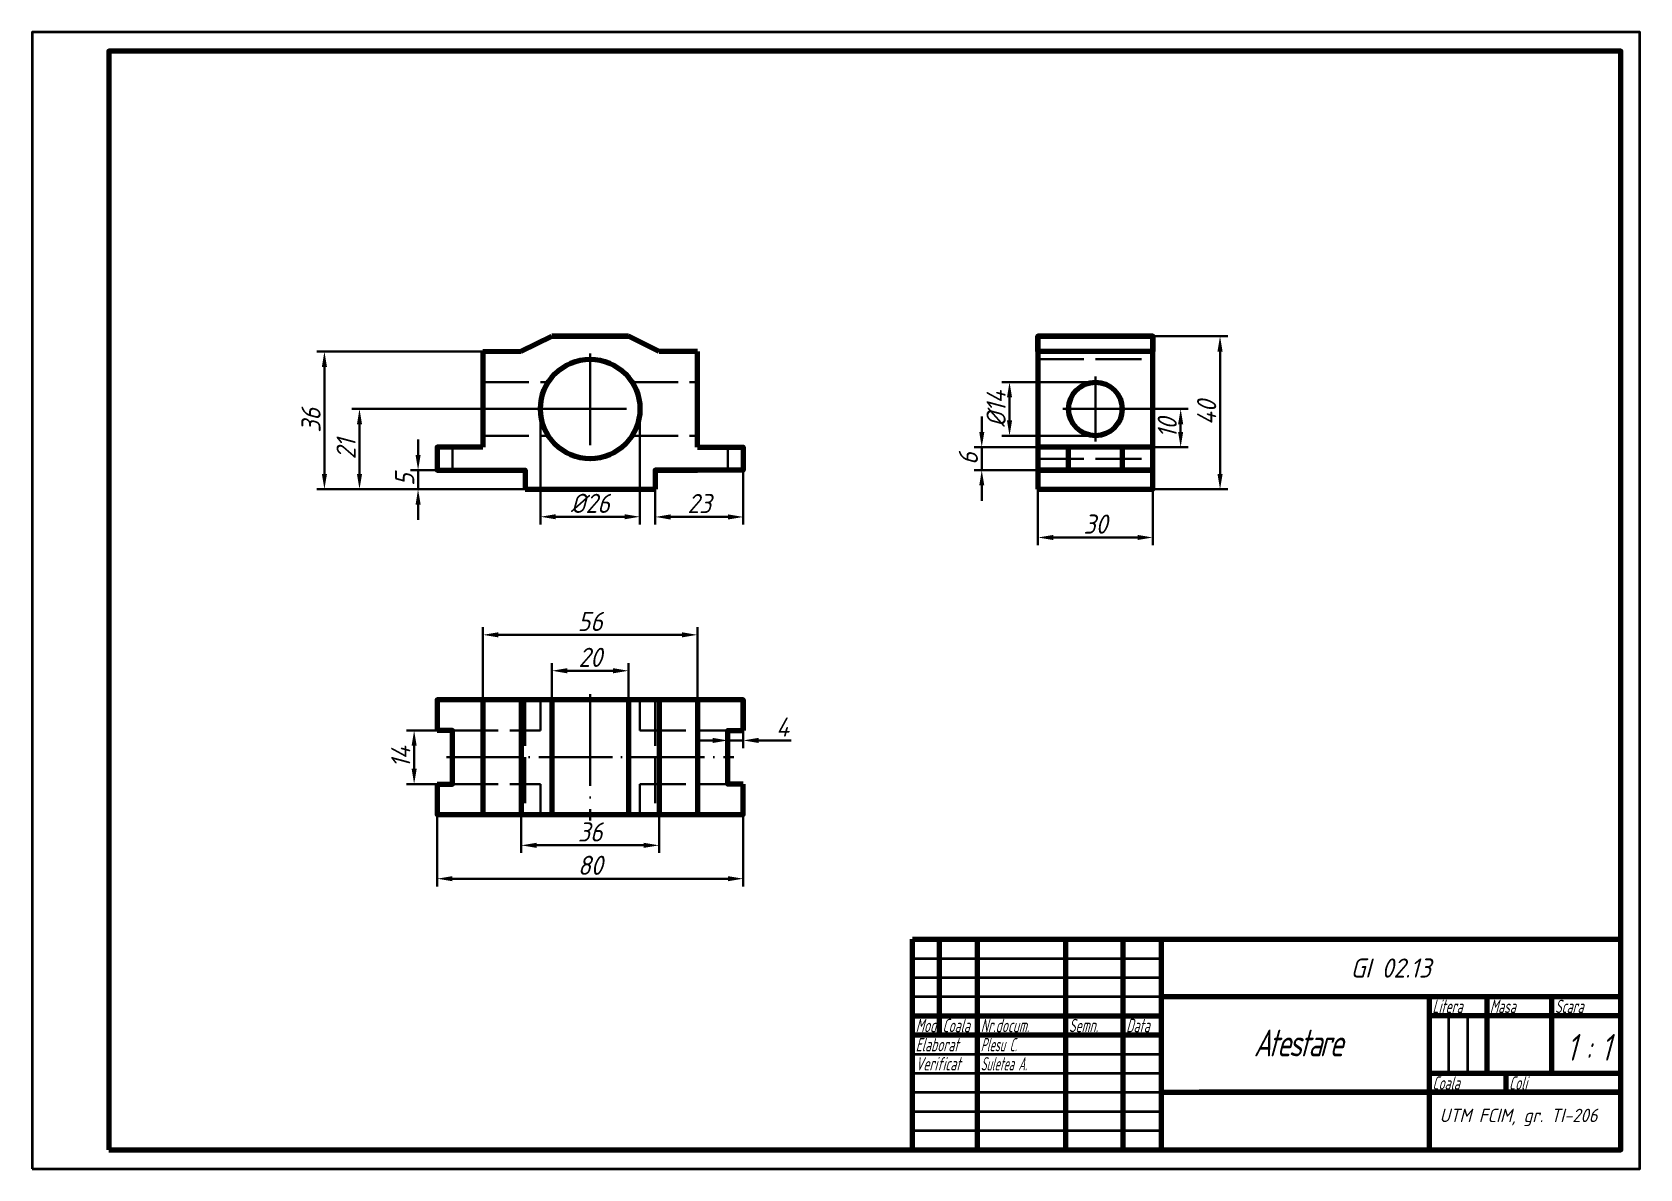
# Model space of a CAD drawing. Header units: millimetres. Extents: x 0 to 420, y 0 to 297.
import ezdxf
from ezdxf.enums import TextEntityAlignment as Align

# ---------------------------------------------------------------- set-up
doc = ezdxf.new("R2010")
doc.units = ezdxf.units.MM
doc.linetypes.add('ACAD_ISO02W100', pattern=[15, 12, -3])
doc.linetypes.add('ACAD_ISO04W100', pattern=[30, 24, -3, 0, -3])
doc.layers.get('0').update_dxf_attribs({"lineweight": 80})
doc.layers.get('Defpoints').update_dxf_attribs({"linetype": 'ACAD_ISO02W100'})
for name, color, linetype, lineweight in [('Axe', 92, 'ACAD_ISO04W100', 30), ('Contur', 12, 'Continuous', 70), ('Cote', 163, 'Continuous', 30), ('Subtire', 53, 'Continuous', 35), ('text3.5', 21, 'Continuous', 35), ('text5', 221, 'Continuous', 50), ('text7', 130, 'Continuous', 70)]:
    doc.layers.add(name, color=color, linetype=linetype, lineweight=lineweight)
doc.layers.add('Invizibil', color=9, linetype='ACAD_ISO02W100', lineweight=30, plot=False)
doc.styles.get("Standard").update_dxf_attribs({"font": 'isocp.shx', "oblique": 15})
doc.dimstyles.new('ISO-25', dxfattribs={"dimtxt": 5, "dimasz": 4, "dimexe": 2, "dimexo": 0, "dimgap": 1, "dimtad": 1, "dimtoh": 1, "dimdec": 0, "dimtxsty": 'Standard', "dimcen": 4, "dimadec": 0, "dimazin": 0, "dimtfac": 1, "dimtdec": 0, "dimtmove": 0, "dimatfit": 3, "dimldrblk": 'DOTSMALL', "dimfxl": 1, "dimlwd": 30, "dimlwe": 30, "dimarcsym": 0})

# ---------------------------------------------------------------- blocks, each defined once
blk = doc.blocks.new('*D11')
at = {"layer": 'Cote', "color": 0, "lineweight": 30, "transparency": 16777216}
for p, q in [((105.78, 92.55), (105.78, 73.81)), ((185.78, 92.55), (185.78, 73.81)), ((109.78, 75.81), (181.78, 75.81))]:
    blk.add_line(p, q, dxfattribs=at)
at = {"layer": 'Cote', "color": 0, "transparency": 16777216}
for points in [[(109.78, 76.48), (109.78, 75.15), (105.78, 75.81)], [(181.78, 76.48), (181.78, 75.15), (185.78, 75.81)]]:
    blk.add_solid(points, dxfattribs=at)
at = {"layer": 'Defpoints', "color": 0, "transparency": 16777216}
for p in [(105.78, 92.55), (185.78, 92.55), (185.78, 75.81)]:
    blk.add_point(p, dxfattribs=at)
at = {"layer": 'Cote', "color": 0, "transparency": 16777216, "insert": (145.78, 79.31), "char_height": 5, "attachment_point": 5}
blk.add_mtext('80', dxfattribs=at)
blk = doc.blocks.new('_DotSmall')
at = {"color": 0, "linetype": 'ByBlock', "const_width": 0.5}
blk.add_lwpolyline([(-0.0625, 0, 1), (0.0625, 0, 1)], format="xyb", close=True, dxfattribs=at)
blk = doc.blocks.new('*D12')
at = {"layer": 'Cote', "color": 0, "lineweight": 30, "transparency": 16777216}
for p, q in [((292.77, 217.55), (312.33, 217.55)), ((310.33, 213.55), (310.33, 181.55)), ((292.77, 177.55), (312.33, 177.55))]:
    blk.add_line(p, q, dxfattribs=at)
at = {"layer": 'Cote', "color": 0, "transparency": 16777216}
for points in [[(309.66, 213.55), (311, 213.55), (310.33, 217.55)], [(309.66, 181.55), (311, 181.55), (310.33, 177.55)]]:
    blk.add_solid(points, dxfattribs=at)
at = {"layer": 'Defpoints', "color": 0, "transparency": 16777216}
for p in [(292.77, 217.55), (292.77, 177.55), (310.33, 177.55)]:
    blk.add_point(p, dxfattribs=at)
at = {"layer": 'Cote', "color": 0, "transparency": 16777216, "insert": (306.83, 197.55), "char_height": 5, "attachment_point": 5, "rotation": 90}
blk.add_mtext('40', dxfattribs=at)
blk = doc.blocks.new('*D13')
at = {"layer": 'Cote', "color": 0, "lineweight": 30, "transparency": 16777216}
for p, q in [((262.77, 177.55), (262.77, 162.96)), ((292.77, 177.55), (292.77, 162.96)), ((266.77, 164.96), (288.77, 164.96))]:
    blk.add_line(p, q, dxfattribs=at)
at = {"layer": 'Cote', "color": 0, "transparency": 16777216}
for points in [[(266.77, 165.63), (266.77, 164.3), (262.77, 164.96)], [(288.77, 165.63), (288.77, 164.3), (292.77, 164.96)]]:
    blk.add_solid(points, dxfattribs=at)
at = {"layer": 'Defpoints', "color": 0, "transparency": 16777216}
for p in [(262.77, 177.55), (292.77, 177.55), (292.77, 164.96)]:
    blk.add_point(p, dxfattribs=at)
at = {"layer": 'Cote', "color": 0, "transparency": 16777216, "insert": (277.77, 168.46), "char_height": 5, "attachment_point": 5}
blk.add_mtext('30', dxfattribs=at)
blk = doc.blocks.new('*D16')
at = {"layer": 'Cote', "color": 0, "lineweight": 30, "transparency": 16777216}
for p, q in [((132.78, 198.55), (132.78, 168.38)), ((158.78, 198.55), (158.78, 168.38)), ((136.78, 170.38), (154.78, 170.38))]:
    blk.add_line(p, q, dxfattribs=at)
at = {"layer": 'Cote', "color": 0, "transparency": 16777216}
for points in [[(136.78, 171.05), (136.78, 169.72), (132.78, 170.38)], [(154.78, 171.05), (154.78, 169.72), (158.78, 170.38)]]:
    blk.add_solid(points, dxfattribs=at)
at = {"layer": 'Defpoints', "color": 0, "transparency": 16777216}
for p in [(132.78, 198.55), (158.78, 198.55), (158.78, 170.38)]:
    blk.add_point(p, dxfattribs=at)
at = {"layer": 'Cote', "color": 0, "transparency": 16777216, "insert": (145.78, 173.88), "char_height": 5, "attachment_point": 5}
blk.add_mtext('%%C26', dxfattribs=at)
blk = doc.blocks.new('*D17')
at = {"layer": 'Cote', "color": 0, "lineweight": 30, "transparency": 16777216}
for p, q in [((277.77, 198.55), (302.04, 198.55)), ((300.04, 194.55), (300.04, 192.55)), ((292.77, 188.55), (302.04, 188.55))]:
    blk.add_line(p, q, dxfattribs=at)
at = {"layer": 'Cote', "color": 0, "transparency": 16777216}
for points in [[(299.37, 194.55), (300.7, 194.55), (300.04, 198.55)], [(299.37, 192.55), (300.7, 192.55), (300.04, 188.55)]]:
    blk.add_solid(points, dxfattribs=at)
at = {"layer": 'Defpoints', "color": 0, "transparency": 16777216}
for p in [(277.77, 198.55), (292.77, 188.55), (300.04, 188.55)]:
    blk.add_point(p, dxfattribs=at)
at = {"layer": 'Cote', "color": 0, "transparency": 16777216, "insert": (296.54, 193.55), "char_height": 5, "attachment_point": 5, "rotation": 90}
blk.add_mtext('10', dxfattribs=at)
blk = doc.blocks.new('*D18')
at = {"layer": 'Cote', "color": 0, "lineweight": 30, "transparency": 16777216}
for p, q in [((277.77, 205.55), (253.33, 205.55)), ((255.33, 201.55), (255.33, 195.55)), ((277.77, 191.55), (253.33, 191.55))]:
    blk.add_line(p, q, dxfattribs=at)
at = {"layer": 'Cote', "color": 0, "transparency": 16777216}
for points in [[(254.66, 201.55), (256, 201.55), (255.33, 205.55)], [(254.66, 195.55), (256, 195.55), (255.33, 191.55)]]:
    blk.add_solid(points, dxfattribs=at)
at = {"layer": 'Defpoints', "color": 0, "transparency": 16777216}
for p in [(277.77, 205.55), (255.33, 191.55), (277.77, 191.55)]:
    blk.add_point(p, dxfattribs=at)
at = {"layer": 'Cote', "color": 0, "transparency": 16777216, "insert": (251.83, 198.55), "char_height": 5, "attachment_point": 5, "rotation": 90}
blk.add_mtext('%%C14', dxfattribs=at)
blk = doc.blocks.new('*D19')
at = {"layer": 'Cote', "color": 0, "lineweight": 30, "transparency": 16777216}
for p, q in [((185.78, 182.55), (185.78, 168.33)), ((162.78, 177.55), (162.78, 168.33)), ((166.78, 170.33), (181.78, 170.33))]:
    blk.add_line(p, q, dxfattribs=at)
at = {"layer": 'Cote', "color": 0, "transparency": 16777216}
for points in [[(166.78, 171), (166.78, 169.66), (162.78, 170.33)], [(181.78, 171), (181.78, 169.66), (185.78, 170.33)]]:
    blk.add_solid(points, dxfattribs=at)
at = {"layer": 'Defpoints', "color": 0, "transparency": 16777216}
for p in [(185.78, 182.55), (162.78, 177.55), (185.78, 170.33)]:
    blk.add_point(p, dxfattribs=at)
at = {"layer": 'Cote', "color": 0, "transparency": 16777216, "insert": (174.28, 173.83), "char_height": 5, "attachment_point": 5}
blk.add_mtext('23', dxfattribs=at)
blk = doc.blocks.new('*D20')
at = {"layer": 'Cote', "color": 0, "lineweight": 30, "transparency": 16777216}
for p, q in [((100.82, 186.55), (100.82, 190.55)), ((105.78, 182.55), (98.82, 182.55)), ((100.82, 177.55), (100.82, 182.55)), ((128.78, 177.55), (98.82, 177.55)), ((100.82, 173.55), (100.82, 169.55))]:
    blk.add_line(p, q, dxfattribs=at)
at = {"layer": 'Cote', "color": 0, "transparency": 16777216}
for points in [[(100.16, 186.55), (101.49, 186.55), (100.82, 182.55)], [(100.16, 173.55), (101.49, 173.55), (100.82, 177.55)]]:
    blk.add_solid(points, dxfattribs=at)
at = {"layer": 'Defpoints', "color": 0, "transparency": 16777216}
for p in [(100.82, 182.55), (105.78, 182.55), (128.78, 177.55)]:
    blk.add_point(p, dxfattribs=at)
at = {"layer": 'Cote', "color": 0, "transparency": 16777216, "insert": (97.32, 180.05), "char_height": 5, "attachment_point": 5, "rotation": 90}
blk.add_mtext('5', dxfattribs=at)
blk = doc.blocks.new('*D21')
at = {"layer": 'Cote', "color": 0, "lineweight": 30, "transparency": 16777216}
for p, q in [((248.08, 192.55), (248.08, 196.55)), ((262.77, 188.55), (246.08, 188.55)), ((248.08, 188.55), (248.08, 182.55)), ((262.77, 182.55), (246.08, 182.55)), ((248.08, 178.55), (248.08, 174.55))]:
    blk.add_line(p, q, dxfattribs=at)
at = {"layer": 'Cote', "color": 0, "transparency": 16777216}
for points in [[(247.42, 192.55), (248.75, 192.55), (248.08, 188.55)], [(247.42, 178.55), (248.75, 178.55), (248.08, 182.55)]]:
    blk.add_solid(points, dxfattribs=at)
at = {"layer": 'Defpoints', "color": 0, "transparency": 16777216}
for p in [(262.77, 188.55), (248.08, 182.55), (262.77, 182.55)]:
    blk.add_point(p, dxfattribs=at)
at = {"layer": 'Cote', "color": 0, "transparency": 16777216, "insert": (244.58, 185.55), "char_height": 5, "attachment_point": 5, "rotation": 90}
blk.add_mtext('6', dxfattribs=at)
blk = doc.blocks.new('*D22')
at = {"layer": 'Cote', "color": 0, "lineweight": 30, "transparency": 16777216}
for p, q in [((117.78, 122.55), (117.78, 141.53)), ((121.78, 139.53), (169.78, 139.53)), ((173.78, 122.55), (173.78, 141.53))]:
    blk.add_line(p, q, dxfattribs=at)
at = {"layer": 'Cote', "color": 0, "transparency": 16777216}
for points in [[(121.78, 140.19), (121.78, 138.86), (117.78, 139.53)], [(169.78, 140.19), (169.78, 138.86), (173.78, 139.53)]]:
    blk.add_solid(points, dxfattribs=at)
at = {"layer": 'Defpoints', "color": 0, "transparency": 16777216}
for p in [(173.78, 139.53), (117.78, 122.55), (173.78, 122.55)]:
    blk.add_point(p, dxfattribs=at)
at = {"layer": 'Cote', "color": 0, "transparency": 16777216, "insert": (145.78, 143.03), "char_height": 5, "attachment_point": 5}
blk.add_mtext('56', dxfattribs=at)
blk = doc.blocks.new('*D23')
at = {"layer": 'Cote', "color": 0, "lineweight": 30, "transparency": 16777216}
for p, q in [((135.78, 122.55), (135.78, 132.15)), ((155.78, 122.55), (155.78, 132.15)), ((139.78, 130.15), (151.78, 130.15))]:
    blk.add_line(p, q, dxfattribs=at)
at = {"layer": 'Cote', "color": 0, "transparency": 16777216}
for points in [[(139.78, 130.81), (139.78, 129.48), (135.78, 130.15)], [(151.78, 130.81), (151.78, 129.48), (155.78, 130.15)]]:
    blk.add_solid(points, dxfattribs=at)
at = {"layer": 'Defpoints', "color": 0, "transparency": 16777216}
for p in [(155.78, 130.15), (135.78, 122.55), (155.78, 122.55)]:
    blk.add_point(p, dxfattribs=at)
at = {"layer": 'Cote', "color": 0, "transparency": 16777216, "insert": (145.78, 133.65), "char_height": 5, "attachment_point": 5}
blk.add_mtext('20', dxfattribs=at)
blk = doc.blocks.new('*D24')
at = {"layer": 'Cote', "color": 0, "lineweight": 30, "transparency": 16777216}
for p, q in [((127.78, 92.55), (127.78, 82.53)), ((163.78, 92.55), (163.78, 82.53)), ((131.78, 84.53), (159.78, 84.53))]:
    blk.add_line(p, q, dxfattribs=at)
at = {"layer": 'Cote', "color": 0, "transparency": 16777216}
for points in [[(131.78, 85.2), (131.78, 83.86), (127.78, 84.53)], [(159.78, 85.2), (159.78, 83.86), (163.78, 84.53)]]:
    blk.add_solid(points, dxfattribs=at)
at = {"layer": 'Defpoints', "color": 0, "transparency": 16777216}
for p in [(127.78, 92.55), (163.78, 92.55), (163.78, 84.53)]:
    blk.add_point(p, dxfattribs=at)
at = {"layer": 'Cote', "color": 0, "transparency": 16777216, "insert": (145.78, 88.03), "char_height": 5, "attachment_point": 5}
blk.add_mtext('36', dxfattribs=at)
blk = doc.blocks.new('*D25')
at = {"layer": 'Cote', "color": 0, "lineweight": 30, "transparency": 16777216}
for p, q in [((117.78, 213.55), (74.35, 213.55)), ((76.35, 209.55), (76.35, 181.55)), ((128.78, 177.55), (74.35, 177.55))]:
    blk.add_line(p, q, dxfattribs=at)
at = {"layer": 'Cote', "color": 0, "transparency": 16777216}
for points in [[(75.69, 209.55), (77.02, 209.55), (76.35, 213.55)], [(75.69, 181.55), (77.02, 181.55), (76.35, 177.55)]]:
    blk.add_solid(points, dxfattribs=at)
at = {"layer": 'Defpoints', "color": 0, "transparency": 16777216}
for p in [(117.78, 213.55), (76.35, 177.55), (128.78, 177.55)]:
    blk.add_point(p, dxfattribs=at)
at = {"layer": 'Cote', "color": 0, "transparency": 16777216, "insert": (72.85, 195.55), "char_height": 5, "attachment_point": 5, "rotation": 90}
blk.add_mtext('36', dxfattribs=at)
blk = doc.blocks.new('*D26')
at = {"layer": 'Cote', "color": 0, "lineweight": 30, "transparency": 16777216}
for p, q in [((145.78, 198.55), (83.51, 198.55)), ((85.51, 194.55), (85.51, 181.55)), ((128.78, 177.55), (83.51, 177.55))]:
    blk.add_line(p, q, dxfattribs=at)
at = {"layer": 'Cote', "color": 0, "transparency": 16777216}
for points in [[(84.85, 194.55), (86.18, 194.55), (85.51, 198.55)], [(84.85, 181.55), (86.18, 181.55), (85.51, 177.55)]]:
    blk.add_solid(points, dxfattribs=at)
at = {"layer": 'Defpoints', "color": 0, "transparency": 16777216}
for p in [(145.78, 198.55), (85.51, 177.55), (128.78, 177.55)]:
    blk.add_point(p, dxfattribs=at)
at = {"layer": 'Cote', "color": 0, "transparency": 16777216, "insert": (82.01, 188.05), "char_height": 5, "attachment_point": 5, "rotation": 90}
blk.add_mtext('21', dxfattribs=at)
blk = doc.blocks.new('*D27')
at = {"layer": 'Cote', "color": 0, "lineweight": 30, "transparency": 16777216}
for p, q in [((181.78, 114.55), (181.78, 109.94)), ((185.78, 114.55), (185.78, 109.94)), ((177.78, 111.94), (173.78, 111.94)), ((181.78, 111.94), (185.78, 111.94)), ((189.78, 111.94), (198.28, 111.94))]:
    blk.add_line(p, q, dxfattribs=at)
at = {"layer": 'Cote', "color": 0, "transparency": 16777216}
for points in [[(177.78, 112.61), (177.78, 111.27), (181.78, 111.94)], [(189.78, 112.61), (189.78, 111.27), (185.78, 111.94)]]:
    blk.add_solid(points, dxfattribs=at)
at = {"layer": 'Defpoints', "color": 0, "transparency": 16777216}
for p in [(181.78, 114.55), (185.78, 114.55), (185.78, 111.94)]:
    blk.add_point(p, dxfattribs=at)
at = {"layer": 'Cote', "color": 0, "transparency": 16777216, "insert": (196.03, 115.44), "char_height": 5, "attachment_point": 5}
blk.add_mtext('4', dxfattribs=at)
blk = doc.blocks.new('*D28')
at = {"layer": 'Cote', "color": 0, "lineweight": 30, "transparency": 16777216}
for p, q in [((105.78, 114.55), (97.79, 114.55)), ((99.79, 110.55), (99.79, 104.55)), ((105.78, 100.55), (97.79, 100.55))]:
    blk.add_line(p, q, dxfattribs=at)
at = {"layer": 'Cote', "color": 0, "transparency": 16777216}
for points in [[(99.13, 110.55), (100.46, 110.55), (99.79, 114.55)], [(99.13, 104.55), (100.46, 104.55), (99.79, 100.55)]]:
    blk.add_solid(points, dxfattribs=at)
at = {"layer": 'Defpoints', "color": 0, "transparency": 16777216}
for p in [(105.78, 114.55), (99.79, 100.55), (105.78, 100.55)]:
    blk.add_point(p, dxfattribs=at)
at = {"layer": 'Cote', "color": 0, "transparency": 16777216, "insert": (96.29, 107.55), "char_height": 5, "attachment_point": 5, "rotation": 90}
blk.add_mtext('14', dxfattribs=at)

msp = doc.modelspace()

# ---------------------------------------------------------------- linework, layer by layer
at = {"layer": 'Axe'}
for p, q in [((145.78, 213.05), (145.78, 184.05)), ((277.77, 207.05), (277.77, 190.05)), ((131.28, 198.55), (160.28, 198.55)), ((269.27, 198.55), (286.27, 198.55)), ((145.78, 124.05), (145.78, 91.05))]:
    msp.add_line(p, q, dxfattribs=at)
at = {"layer": 'Axe', "ltscale": 0.8}
msp.add_line((108.28, 107.55), (183.28, 107.55), dxfattribs=at)
at = {"layer": 'Contur'}
for p, q in [((127.78, 213.61), (135.78, 217.55)), ((135.78, 217.55), (155.78, 217.55)), ((163.78, 213.55), (155.78, 217.55)), ((117.78, 213.55), (127.78, 213.61)), ((173.78, 213.55), (163.78, 213.55)), ((105.78, 122.55), (105.78, 114.55)), ((117.78, 122.55), (117.78, 92.55)), ((127.78, 122.55), (127.78, 92.55)), ((135.78, 122.55), (135.78, 92.55)), ((155.78, 122.55), (155.78, 92.55)), ((163.78, 122.55), (163.78, 92.55)), ((173.78, 122.55), (173.78, 92.55)), ((185.78, 122.55), (185.78, 114.55)), ((230, 5), (230, 60)), ((230, 5), (230, 60)), ((230, 60), (415, 60)), ((230, 5), (230, 60)), ((237, 35), (237, 60)), ((247, 5), (247, 60)), ((247, 5), (247, 60)), ((270, 5), (270, 60)), ((270, 5), (270, 60)), ((285, 5), (285, 60)), ((295, 5), (295, 60)), ((295, 45), (415, 45)), ((365, 45), (365, 5)), ((380, 45), (380, 25)), ((397, 25), (397, 45)), ((415, 45), (415, 45)), ((415, 45), (415, 45)), ((230, 40), (295, 40)), ((415, 40), (365, 40)), ((230, 35), (295, 35)), ((365, 25), (415, 25)), ((385, 25), (385, 20)), ((295, 20), (415, 20)), ((415, 20), (304.9, 20))]:
    msp.add_line(p, q, dxfattribs=at)
for points in [[(20, 5), (415, 5), (415, 292), (20, 292)], [(262.77, 177.55), (292.77, 177.55), (292.77, 217.55), (262.77, 217.55)], [(262.77, 217.55), (292.77, 217.55), (292.77, 213.55), (262.77, 213.55)], [(262.77, 182.55), (292.77, 182.55), (292.77, 188.55), (262.77, 188.55)], [(262.77, 182.55), (270.77, 182.55), (270.77, 188.55), (262.77, 188.55)], [(284.77, 182.55), (292.77, 182.55), (292.77, 188.55), (284.77, 188.55)], [(262.77, 177.55), (292.77, 177.55), (292.77, 182.55), (262.77, 182.55)]]:
    msp.add_lwpolyline(points, close=True, dxfattribs=at)
for points in [[(155.78, 217.55), (135.78, 217.55)], [(117.78, 213.55), (117.78, 188.55)], [(173.78, 188.55), (173.78, 213.55)], [(117.78, 188.55), (105.78, 188.55), (105.78, 182.55), (128.78, 182.55)], [(173.78, 188.55), (185.78, 188.55), (185.78, 182.55), (162.78, 182.55)], [(105.78, 182.55), (128.78, 182.55), (128.78, 177.55)], [(185.78, 182.55), (162.78, 182.55), (162.78, 177.55)], [(162.78, 182.55), (173.78, 182.55)], [(128.78, 177.55), (162.78, 177.55)], [(185.78, 114.55), (185.78, 122.55), (105.78, 122.55), (105.78, 114.55)], [(105.78, 100.55), (109.78, 100.55), (109.78, 114.55), (105.78, 114.55)], [(185.78, 100.55), (181.78, 100.55), (181.78, 114.55), (185.78, 114.55)], [(105.78, 100.55), (105.78, 92.55), (185.78, 92.55), (185.78, 100.55)]]:
    msp.add_lwpolyline(points, dxfattribs=at)
for centre, radius in [((145.78, 198.55), 13), ((277.77, 198.55), 7)]:
    msp.add_circle(centre, radius, dxfattribs=at)
at = {"layer": 'Invizibil'}
for p, q in [((262.77, 211.55), (292.77, 211.55)), ((117.78, 205.55), (134.83, 205.55)), ((156.74, 205.55), (173.78, 205.55)), ((117.78, 191.55), (134.83, 191.55)), ((156.74, 191.55), (173.78, 191.55)), ((109.78, 188.55), (109.78, 182.55)), ((181.78, 188.55), (181.78, 182.55)), ((262.77, 185.55), (292.77, 185.55)), ((128.78, 122.55), (128.78, 92.55)), ((132.78, 122.55), (132.78, 114.55)), ((158.78, 122.55), (158.78, 114.55)), ((162.78, 122.55), (162.78, 92.55)), ((109.78, 114.55), (132.78, 114.55)), ((158.78, 114.55), (181.78, 114.55)), ((109.78, 100.55), (132.78, 100.55)), ((132.78, 100.55), (132.78, 92.55)), ((158.78, 100.55), (181.78, 100.55)), ((158.78, 100.55), (158.78, 92.55))]:
    msp.add_line(p, q, dxfattribs=at)
at = {"layer": 'Subtire'}
for p, q in [((230, 55), (295, 55)), ((230, 50), (295, 50)), ((230, 45), (295, 45)), ((370, 40), (370, 25)), ((375, 40), (375, 25)), ((230, 30), (295, 30)), ((230, 25), (295, 25)), ((230, 20), (295, 20)), ((230, 15), (295, 15)), ((230, 10), (295, 10))]:
    msp.add_line(p, q, dxfattribs=at)
msp.add_lwpolyline([(0, 0), (420, 0), (420, 297), (0, 297)], close=True, dxfattribs=at)
at = {"layer": 'text5'}
msp.add_line((320, 0), (320, 0), dxfattribs=at)

# ---------------------------------------------------------------- texts
at = {"layer": 'text3.5', "char_height": 3.5, "attachment_point": 1}
for s, width, insert in [('{\\Fisocp|c238;\\W0.7;Litera}', 4.3941, (365.81, 44.2)), ('{\\Fisocp|c238;\\W0.7;Masa}', 4.3941, (380.81, 44.2)), ('{\\Fisocp|c238;\\W0.7;Scara}', 4.3941, (397.81, 44.2)), ('{\\Fisocp|c238;\\W0.7;Mod.}', 4.3941, (230.81, 39.2)), ('{\\Fisocp|c238;\\W0.7;Coala}', 4.3941, (237.81, 39.2)), ('{\\Fisocp|c238;\\W0.7;Nr.docum.}', 4.3941, (247.81, 39.2)), ('{\\Fisocp|c238;\\W0.7;Semn.}', 4.3941, (270.81, 39.2)), ('{\\Fisocp|c238;\\W0.7;Data}', 4.3941, (285.81, 39.2)), ('{\\Fisocp|c238;\\W0.7;Elaborat}', 4.3941, (230.81, 34.2)), ('{\\W0.6;Plesu C.}', 22.189, (247.81, 34.2)), ('{\\Fisocp|c238;\\W0.7;Verificat}', 4.3941, (230.81, 29.2)), ('{\\W0.6;Suletea A.}', 22.189, (247.81, 29.2)), ('{\\Fisocp|c238;\\W0.7;Coala}', 4.3941, (365.81, 24.2)), ('{\\Fisocp|c238;\\W0.7;Coli}', 4.3941, (385.81, 24.2))]:
    msp.add_mtext_dynamic_manual_height_columns(s, width=width, gutter_width=12.5, heights=[0], dxfattribs=dict(at, insert=insert))
at = {"layer": 'text5', "oblique": 15}
msp.add_text('GI 02.13', height=5, dxfattribs=at).set_placement((354.92, 52.48), align=Align.MIDDLE)
at = {"layer": 'text5', "insert": (367.68, 15.71), "char_height": 3.5, "attachment_point": 1}
msp.add_mtext_dynamic_manual_height_columns('UTM FCIM, gr. TI-206', width=54.2101, gutter_width=17.5, heights=[14.87], dxfattribs=at)
at = {"layer": 'text7', "char_height": 7, "attachment_point": 1}
for s, width, heights, insert in [('{\\W0.8;\\T0.85;Atestare}', 46.5497, [13.8], (319.14, 36.39)), ('{\\W0.8;\\T0.85;1 : 1}', 16.2769, [7.63], (400.87, 35.24))]:
    msp.add_mtext_dynamic_manual_height_columns(s, width=width, gutter_width=17.5, heights=heights, dxfattribs=dict(at, insert=insert))

# ---------------------------------------------------------------- dimensions: what is measured, and where the dimension line sits
at = {"layer": 'Cote'}
for base, p1, p2, picture, middle in [((310.33, 177.55), (292.77, 217.55), (292.77, 177.55), '*D12', (306.83, 197.55)), ((76.35, 177.55), (117.78, 213.55), (128.78, 177.55), '*D25', (72.85, 195.55)), ((300.04, 188.55), (277.77, 198.55), (292.77, 188.55), '*D17', (296.54, 193.55)), ((248.08, 182.55), (262.77, 188.55), (262.77, 182.55), '*D21', (244.58, 185.55)), ((99.79, 100.55), (105.78, 114.55), (105.78, 100.55), '*D28', (96.29, 107.55))]:
    dim = msp.add_linear_dim(base=base, p1=p1, p2=p2, angle=90, dimstyle='ISO-25', dxfattribs=at)
    dim.commit()
    dim.dimension.update_dxf_attribs({"geometry": picture, "text_midpoint": middle})
dim = msp.add_linear_dim(base=(255.33, 191.55), p1=(277.77, 205.55), p2=(277.77, 191.55), angle=90, text='%%C<>', dimstyle='ISO-25', dxfattribs=at)
dim.commit()
dim.dimension.update_dxf_attribs({"geometry": '*D18', "text_midpoint": (251.83, 198.55)})
for base, p1, p2, picture, middle in [((85.51, 177.55), (145.78, 198.55), (128.78, 177.55), '*D26', (85.51, 188.05)), ((100.82, 182.55), (128.78, 177.55), (105.78, 182.55), '*D20', (100.82, 180.05))]:
    dim = msp.add_linear_dim(base=base, p1=p1, p2=p2, angle=90, dimstyle='ISO-25', dxfattribs=at)
    dim.commit()
    dim.dimension.update_dxf_attribs({"geometry": picture, "text_midpoint": middle, "dimtype": 160})
dim = msp.add_linear_dim(base=(158.78, 170.38), p1=(132.78, 198.55), p2=(158.78, 198.55), text='%%C<>', dimstyle='ISO-25', dxfattribs=at)
dim.commit()
dim.dimension.update_dxf_attribs({"geometry": '*D16', "text_midpoint": (145.78, 170.38), "dimtype": 160})
for base, p1, p2, picture, middle in [((185.78, 170.33), (162.78, 177.55), (185.78, 182.55), '*D19', (174.28, 173.83)), ((292.77, 164.96), (262.77, 177.55), (292.77, 177.55), '*D13', (277.77, 168.46)), ((173.78, 139.53), (117.78, 122.55), (173.78, 122.55), '*D22', (145.78, 143.03)), ((155.78, 130.15), (135.78, 122.55), (155.78, 122.55), '*D23', (145.78, 133.65))]:
    dim = msp.add_linear_dim(base=base, p1=p1, p2=p2, dimstyle='ISO-25', dxfattribs=at)
    dim.commit()
    dim.dimension.update_dxf_attribs({"geometry": picture, "text_midpoint": middle})
for base, p1, p2, picture, middle in [((185.78, 111.94), (181.78, 114.55), (185.78, 114.55), '*D27', (196.03, 111.94)), ((185.78, 75.81), (105.78, 92.55), (185.78, 92.55), '*D11', (145.78, 75.81)), ((163.78, 84.53), (127.78, 92.55), (163.78, 92.55), '*D24', (145.78, 84.53))]:
    dim = msp.add_linear_dim(base=base, p1=p1, p2=p2, dimstyle='ISO-25', dxfattribs=at)
    dim.commit()
    dim.dimension.update_dxf_attribs({"geometry": picture, "text_midpoint": middle, "dimtype": 160})

doc.saveas('drawing.dxf')
